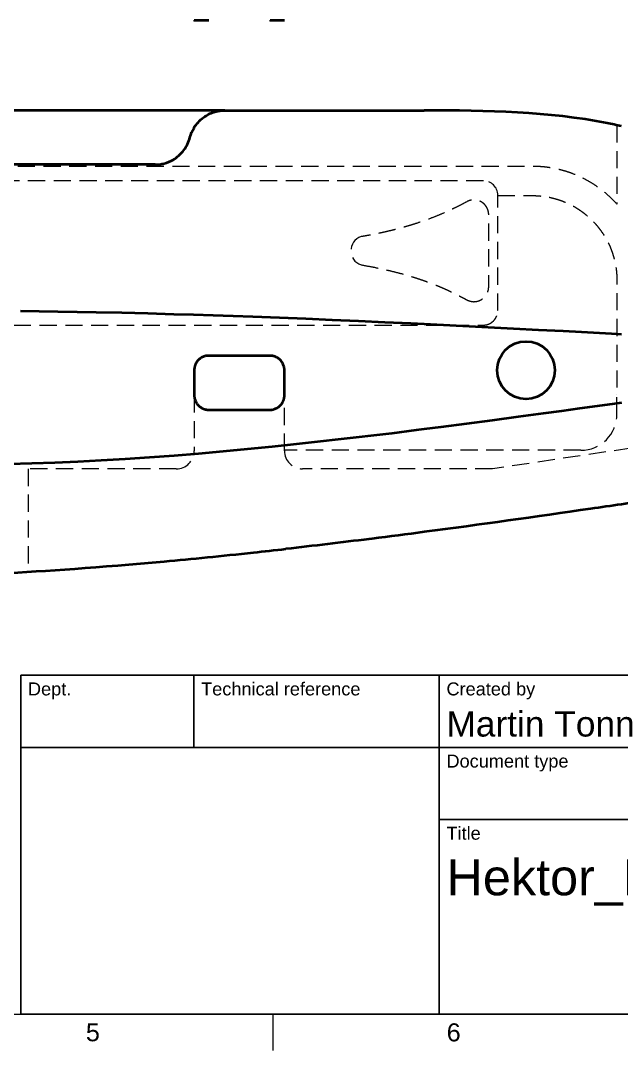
# Model space of a CAD drawing. Header units: millimetres. Extents: x 0 to 420, y 0 to 297.
# Drawn here: x 230 to 313.2, y 5 to 147.7 of the extents above; entities that cross this region are included whole.
import ezdxf
from ezdxf.enums import TextEntityAlignment as Align

# ---------------------------------------------------------------- set-up
doc = ezdxf.new("R2010")
doc.units = ezdxf.units.MM
doc.header["$LTSCALE"] = 0.75
doc.linetypes.add('HIDDEN2', pattern=[4.7625, 3.175, -1.5875])
for name, color, linetype, lineweight in [('Border', 7, 'Continuous', 25), ('Sichtbar', 7, 'Continuous', 50), ('TitleBlock', 7, 'Continuous', 35), ('Verdeckt', 7, 'HIDDEN2', 25)]:
    doc.layers.add(name, color=color, linetype=linetype, lineweight=lineweight)
doc.styles.add('FusionTitle', font='arial.ttf')

# ---------------------------------------------------------------- blocks, each defined once
blk = doc.blocks.new('ISO_A3_SHEET')
at = {"layer": 'Border'}
for p, q in [((20, 10), (410, 10)), ((265, 5), (265, 10))]:
    blk.add_line(p, q, dxfattribs=at)
at = {"layer": 'Border', "style": 'FusionTitle'}
for s, p in [('5', (240, 7.5)), ('6', (290, 7.5))]:
    blk.add_text(s, height=2.5, dxfattribs=at).set_placement(p, align=Align.MIDDLE)
blk = doc.blocks.new('ISO_TITLEBLOCK')
at = {"layer": 'TitleBlock'}
for p, q in [((0, 47), (-180, 47)), ((-180, 47), (-180, 0)), ((-156, 37), (-156, 47)), ((-122, 0), (-122, 47)), ((-180, 37), (0, 37)), ((-122, 27), (0, 27)), ((-180, 0), (0, 0))]:
    blk.add_line(p, q, dxfattribs=at)
at = {"layer": 'TitleBlock', "style": 'FusionTitle'}
for s, p in [('Dept.', (-179, 46)), ('Technical reference', (-155, 46)), ('Created by', (-121, 46)), ('Document type', (-121, 36)), ('Title', (-121, 26))]:
    blk.add_text(s, height=1.8, dxfattribs=at).set_placement(p, align=Align.TOP_LEFT)
for tag, height, p in [('DEPT', 3.5, (-179, 42)), ('TECHNICAL_REFERENCE', 3.5, (-155, 42)), ('CREATED_BY', 3.5, (-121, 42)), ('APPROVED_BY', 3.5, (-60, 42)), ('DOCUMENT_TYPE', 3.5, (-121, 32)), ('DOCUMENT_STATUS', 3.5, (-60, 32)), ('TITLE_1', 5, (-121, 21.5)), ('TITLE_2', 5, (-121, 14)), ('TITLE_3', 5, (-121, 6.5)), ('DATE_OF_ISSUE', 3.5, (-50, 5))]:
    blk.add_attdef(tag, text='', height=height, dxfattribs=at).set_placement(p, align=Align.TOP_LEFT)
for tag, p in [('CREATED_DATE', (-62, 42)), ('APPROVED_DATE', (-0.99, 42))]:
    blk.add_attdef(tag, text='', height=3.5, dxfattribs=at).set_placement(p, align=Align.TOP_RIGHT)
for tag, height, p in [('DRAWING_NUMBER', 5, (-30.5, 19.75)), ('REV', 3.5, (-56, 4.85)), ('SHEET', 3.5, (-7.5, 4.85))]:
    blk.add_attdef(tag, text='', height=height, dxfattribs=at).set_placement(p, align=Align.TOP_CENTER)

msp = doc.modelspace()

# ---------------------------------------------------------------- linework, layer by layer
at = {"layer": 'Sichtbar', "extrusion": (-1, -2e-16, 0)}
for p, q in [((258.29, 135.28, 10.25), (188.61, 135.29, 10.25)), ((258.29, 135.28, 17.75), (285.93, 135.28, 17.75)), ((229.96, 107.49, 17.75), (232.55, 107.46, 17.75)), ((232.55, 107.46, 17.75), (235.16, 107.42, 17.75)), ((235.16, 107.42, 17.75), (237.8, 107.38, 17.75)), ((237.8, 107.38, 17.75), (240.45, 107.33, 17.75)), ((240.45, 107.33, 17.75), (244.02, 107.25, 17.75)), ((244.02, 107.25, 17.75), (247.61, 107.16, 17.75)), ((247.61, 107.16, 17.75), (251.23, 107.06, 17.75)), ((251.23, 107.06, 17.75), (253.95, 106.98, 17.75)), ((253.95, 106.98, 17.75), (256.69, 106.89, 17.75)), ((256.69, 106.89, 17.75), (259.43, 106.8, 17.75)), ((259.43, 106.8, 17.75), (262.17, 106.7, 17.75)), ((262.17, 106.7, 17.75), (265.84, 106.56, 17.75)), ((265.84, 106.56, 17.75), (269.51, 106.42, 17.75)), ((269.51, 106.42, 17.75), (273.17, 106.27, 17.75)), ((273.17, 106.27, 17.75), (276.82, 106.11, 17.75)), ((276.82, 106.11, 17.75), (280.46, 105.94, 17.75)), ((280.46, 105.94, 17.75), (284.08, 105.77, 17.75)), ((284.08, 105.77, 17.75), (285.92, 105.69, 17.75)), ((285.92, 105.69, 17.75), (286.78, 105.65, 17.75)), ((286.78, 105.65, 17.75), (289.47, 105.51, 17.75)), ((289.47, 105.51, 17.75), (292.14, 105.38, 17.75)), ((292.14, 105.38, 17.75), (294.79, 105.25, 17.75)), ((294.79, 105.25, 17.75), (298.29, 105.07, 17.75)), ((298.29, 105.07, 17.75), (301.76, 104.89, 17.75)), ((301.76, 104.89, 17.75), (305.17, 104.72, 17.75)), ((305.17, 104.72, 17.75), (307.71, 104.58, 17.75)), ((307.71, 104.58, 17.75), (310.21, 104.45, 17.75)), ((310.21, 104.45, 17.75), (312.68, 104.31, 17.75)), ((312.68, 104.31, 17.75), (313.24, 104.28, 17.75)), ((264.55, 101.28, 12.75), (256.05, 101.28, 12.75)), ((254.05, 99.29, 12.75), (254.05, 95.79, 12.75)), ((266.55, 95.79, 12.75), (266.55, 99.29, 12.75)), ((309.87, 94.29, 17.75), (307.43, 93.95, 17.75)), ((312.29, 94.62, 17.75), (309.87, 94.29, 17.75)), ((313.24, 94.75, 17.75), (312.29, 94.62, 17.75)), ((256.05, 93.79, 12.75), (264.55, 93.79, 12.75)), ((298.92, 92.79, 17.75), (295.34, 92.31, 17.75)), ((302.42, 93.26, 17.75), (298.92, 92.79, 17.75)), ((304.96, 93.61, 17.75), (302.42, 93.26, 17.75)), ((307.43, 93.95, 17.75), (304.96, 93.61, 17.75)), ((288.23, 91.38, 17.75), (285.92, 91.08, 17.75)), ((291.76, 91.84, 17.75), (288.23, 91.38, 17.75)), ((295.34, 92.31, 17.75), (291.76, 91.84, 17.75)), ((276.47, 89.93, 17.75), (274.01, 89.65, 17.75)), ((278.93, 90.22, 17.75), (276.47, 89.93, 17.75)), ((281.41, 90.52, 17.75), (278.93, 90.22, 17.75)), ((284.78, 90.94, 17.75), (281.41, 90.52, 17.75)), ((285.92, 91.08, 17.75), (284.78, 90.94, 17.75)), ((264.83, 88.66, 17.75), (261.44, 88.33, 17.75)), ((268.21, 89.01, 17.75), (264.83, 88.66, 17.75)), ((271.54, 89.37, 17.75), (268.21, 89.01, 17.75)), ((274.01, 89.65, 17.75), (271.54, 89.37, 17.75)), ((247.85, 87.17, 17.75), (244.47, 86.94, 17.75)), ((251.25, 87.42, 17.75), (247.85, 87.17, 17.75)), ((254.65, 87.7, 17.75), (251.25, 87.42, 17.75)), ((258.05, 88, 17.75), (254.65, 87.7, 17.75)), ((261.44, 88.33, 17.75), (258.05, 88, 17.75)), ((231.52, 86.33, 17.75), (228.33, 86.26, 17.75)), ((234.71, 86.44, 17.75), (231.52, 86.33, 17.75)), ((237.9, 86.58, 17.75), (234.71, 86.44, 17.75)), ((241.15, 86.74, 17.75), (237.9, 86.58, 17.75)), ((244.47, 86.94, 17.75), (241.15, 86.74, 17.75)), ((278.67, 75.92, 17.75), (278.25, 75.86, 17.75))]:
    msp.add_line(p, q, dxfattribs=at)
at = {"layer": 'Sichtbar'}
msp.add_circle((300.03, 99.27, 12.75), 4, dxfattribs=at)
at = {"layer": 'Sichtbar', "extrusion": (6.784e-13, 1, 2.239e-13)}
msp.add_open_spline([(256.05, 147.73, 1.4), (255.78, 147.73, 1.4), (255.52, 147.73, 1.45), (255.04, 147.73, 1.65), (254.82, 147.73, 1.8), (254.45, 147.73, 2.16), (254.3, 147.73, 2.38), (254.15, 147.73, 2.75), (254.11, 147.73, 2.87), (254.07, 147.73, 3.07), (254.06, 147.73, 3.13), (254.05, 147.73, 3.23), (254.05, 147.73, 3.27), (254.05, 147.73, 3.32), (254.05, 147.73, 3.33), (254.05, 147.73, 3.36), (254.05, 147.73, 3.37), (254.05, 147.73, 3.38), (254.05, 147.73, 3.38), (254.05, 147.73, 3.39), (254.05, 147.73, 3.39), (254.05, 147.73, 3.39), (254.05, 147.73, 3.39), (254.05, 147.73, 3.4), (254.05, 147.73, 3.4), (254.05, 147.73, 3.4)], degree=3, knots=[0, 0, 0, 0, 0.1587202, 0.1587202, 0.3141039, 0.3141039, 0.4723176, 0.4723176, 0.5518746, 0.5518746, 0.5916143, 0.5916143, 0.6114769, 0.6114769, 0.6214074, 0.6214074, 0.6263726, 0.6263726, 0.6288551, 0.6288551, 0.6300965, 0.6300965, 0.6307136, 0.6307136, 0.6313114, 0.6313114, 0.6313114, 0.6313114], dxfattribs=at)
at = {"layer": 'Sichtbar', "extrusion": (2.234e-13, 1, -6.782e-13)}
msp.add_open_spline([(266.55, 147.73, 3.4), (266.55, 147.73, 3.13), (266.49, 147.73, 2.87), (266.29, 147.73, 2.39), (266.15, 147.73, 2.18), (265.78, 147.73, 1.81), (265.56, 147.73, 1.66), (265.2, 147.73, 1.5), (265.07, 147.73, 1.46), (264.87, 147.73, 1.42), (264.81, 147.73, 1.41), (264.71, 147.73, 1.4), (264.68, 147.73, 1.4), (264.63, 147.73, 1.4), (264.61, 147.73, 1.4), (264.59, 147.73, 1.4), (264.58, 147.73, 1.4), (264.57, 147.73, 1.4), (264.56, 147.73, 1.4), (264.56, 147.73, 1.4), (264.55, 147.73, 1.4), (264.55, 147.73, 1.4), (264.55, 147.73, 1.4), (264.55, 147.73, 1.4), (264.55, 147.73, 1.4), (264.55, 147.73, 1.4)], degree=3, knots=[0, 0, 0, 0, 0.1587202, 0.1587202, 0.3141039, 0.3141039, 0.4723176, 0.4723176, 0.5518746, 0.5518746, 0.5916143, 0.5916143, 0.611477, 0.611477, 0.6214074, 0.6214074, 0.6263726, 0.6263726, 0.6288551, 0.6288551, 0.6300965, 0.6300965, 0.6307136, 0.6307136, 0.6313295, 0.6313295, 0.6313295, 0.6313295], dxfattribs=at)
at = {"layer": 'Sichtbar'}
for points, knots in [([(253.45, 131.52, 17.75), (253.57, 132, 17.75), (253.76, 132.45, 17.75), (254.36, 133.44, 17.75), (254.82, 133.93, 17.75), (255.79, 134.64, 17.75), (256.27, 134.88, 17.75), (257.16, 135.17, 17.75), (257.55, 135.24, 17.75), (258.07, 135.28, 17.75), (258.18, 135.28, 17.75), (258.29, 135.28, 17.75)], [-4.033236, -4.033236, -4.033236, -4.033236, -3.738149, -3.738149, -3.339766, -3.339766, -3.017756, -3.017756, -2.778728, -2.778728, -2.710299, -2.710299, -2.710299, -2.710299]), ([(313.25, 133.08, 17.75), (312.58, 133.23, 17.75), (311.92, 133.38, 17.75), (303.27, 135.1, 17.75), (294.54, 135.27, 17.75), (285.99, 135.28, 17.75), (285.96, 135.28, 17.75), (285.93, 135.28, 17.75), (285.93, 135.28, 17.75), (285.93, 135.28, 17.75)], [-61.08763, -61.08763, -61.08763, -61.08763, -60.658971, -60.658971, -55.54512, -55.54512, -55.528372, -55.528372, -55.527971, -55.527971, -55.527971, -55.527971]), ([(256.05, 101.28, 12.75), (256, 101.28, 12.75), (255.91, 101.28, 12.75), (255.78, 101.27, 12.75), (255.64, 101.25, 12.75), (255.47, 101.2, 12.75), (255.27, 101.13, 12.75), (255.04, 101.02, 12.75), (254.82, 100.87, 12.75), (254.66, 100.73, 12.75), (254.54, 100.61, 12.75), (254.46, 100.51, 12.75), (254.39, 100.4, 12.75), (254.32, 100.29, 12.75), (254.26, 100.18, 12.75), (254.21, 100.08, 12.75), (254.18, 100, 12.75), (254.16, 99.94, 12.75), (254.14, 99.88, 12.75), (254.12, 99.82, 12.75), (254.1, 99.75, 12.75), (254.09, 99.69, 12.75), (254.08, 99.63, 12.75), (254.07, 99.59, 12.75), (254.06, 99.56, 12.75), (254.06, 99.52, 12.75), (254.06, 99.49, 12.75), (254.05, 99.46, 12.75), (254.05, 99.44, 12.75), (254.05, 99.42, 12.75), (254.05, 99.4, 12.75), (254.05, 99.39, 12.75), (254.05, 99.37, 12.75), (254.05, 99.36, 12.75), (254.05, 99.35, 12.75), (254.05, 99.34, 12.75), (254.05, 99.33, 12.75), (254.05, 99.32, 12.75), (254.05, 99.32, 12.75), (254.05, 99.31, 12.75), (254.05, 99.31, 12.75), (254.05, 99.3, 12.75), (254.05, 99.3, 12.75), (254.05, 99.3, 12.75), (254.05, 99.29, 12.75), (254.05, 99.29, 12.75), (254.05, 99.29, 12.75), (254.05, 99.29, 12.75), (254.05, 99.29, 12.75), (254.05, 99.29, 12.75), (254.05, 99.29, 12.75), (254.05, 99.29, 12.75), (254.05, 99.29, 12.75), (254.05, 99.29, 12.75), (254.05, 99.29, 12.75), (254.05, 99.29, 12.75), (254.05, 99.29, 12.75), (254.05, 99.29, 12.75), (254.05, 99.29, 12.75)], [-0.62795, -0.62795, -0.62795, -0.62795, -0.6006172, -0.5736443, -0.5469741, -0.5205557, -0.4683291, -0.4166404, -0.3652682, -0.3140413, -0.2884237, -0.2627886, -0.2371174, -0.2113901, -0.1855843, -0.1596743, -0.1466695, -0.1336272, -0.120543, -0.1074122, -0.0942298, -0.0809902, -0.0676877, -0.0610108, -0.0543158, -0.0476019, -0.0408682, -0.0341139, -0.0307287, -0.027338, -0.0239417, -0.0205396, -0.0171317, -0.0137178, -0.0120086, -0.0102978, -0.0085855, -0.0068716, -0.0060141, -0.0051561, -0.0042978, -0.003439, -0.0025799, -0.0021502, -0.0017203, -0.0012904, -0.0010754, -0.0008604, -0.0006453, -0.0004302, -0.0003227, -0.0002151, -0.0001613, -0.0001076, -0.0000538, -0.0000269, -0.0000134, 0, 0, 0, 0]), ([(266.55, 99.29, 12.75), (266.55, 99.33, 12.75), (266.54, 99.42, 12.75), (266.53, 99.56, 12.75), (266.51, 99.69, 12.75), (266.47, 99.86, 12.75), (266.39, 100.06, 12.75), (266.28, 100.3, 12.75), (266.13, 100.51, 12.75), (265.99, 100.67, 12.75), (265.87, 100.79, 12.75), (265.77, 100.87, 12.75), (265.66, 100.94, 12.75), (265.55, 101.01, 12.75), (265.44, 101.07, 12.75), (265.34, 101.12, 12.75), (265.26, 101.15, 12.75), (265.2, 101.17, 12.75), (265.14, 101.2, 12.75), (265.08, 101.21, 12.75), (265.01, 101.23, 12.75), (264.95, 101.24, 12.75), (264.89, 101.26, 12.75), (264.85, 101.26, 12.75), (264.82, 101.27, 12.75), (264.78, 101.27, 12.75), (264.75, 101.28, 12.75), (264.72, 101.28, 12.75), (264.7, 101.28, 12.75), (264.68, 101.28, 12.75), (264.67, 101.28, 12.75), (264.65, 101.28, 12.75), (264.63, 101.28, 12.75), (264.62, 101.28, 12.75), (264.61, 101.28, 12.75), (264.6, 101.28, 12.75), (264.59, 101.28, 12.75), (264.58, 101.28, 12.75), (264.58, 101.28, 12.75), (264.57, 101.28, 12.75), (264.57, 101.28, 12.75), (264.56, 101.28, 12.75), (264.56, 101.28, 12.75), (264.56, 101.28, 12.75), (264.55, 101.28, 12.75), (264.55, 101.28, 12.75), (264.55, 101.28, 12.75), (264.55, 101.28, 12.75), (264.55, 101.28, 12.75), (264.55, 101.28, 12.75), (264.55, 101.28, 12.75), (264.55, 101.28, 12.75), (264.55, 101.28, 12.75), (264.55, 101.28, 12.75), (264.55, 101.28, 12.75), (264.55, 101.28, 12.75), (264.55, 101.28, 12.75), (264.55, 101.28, 12.75), (264.55, 101.28, 12.75)], [-0.62795, -0.62795, -0.62795, -0.62795, -0.6006172, -0.5736443, -0.5469741, -0.5205557, -0.468329, -0.4166404, -0.3652682, -0.3140412, -0.2884237, -0.2627885, -0.2371174, -0.2113901, -0.1855843, -0.1596743, -0.1466695, -0.1336272, -0.120543, -0.1074122, -0.0942297, -0.0809902, -0.0676877, -0.0610108, -0.0543158, -0.0476019, -0.0408682, -0.0341139, -0.0307287, -0.027338, -0.0239417, -0.0205396, -0.0171317, -0.0137178, -0.0120086, -0.0102978, -0.0085855, -0.0068716, -0.0060141, -0.0051561, -0.0042978, -0.003439, -0.0025799, -0.0021502, -0.0017203, -0.0012904, -0.0010754, -0.0008604, -0.0006453, -0.0004302, -0.0003227, -0.0002151, -0.0001613, -0.0001076, -0.0000538, -0.0000269, -0.0000134, 0, 0, 0, 0]), ([(254.05, 95.79, 12.75), (254.05, 95.74, 12.75), (254.05, 95.65, 12.75), (254.06, 95.51, 12.75), (254.08, 95.38, 12.75), (254.13, 95.21, 12.75), (254.2, 95.01, 12.75), (254.31, 94.77, 12.75), (254.46, 94.56, 12.75), (254.6, 94.4, 12.75), (254.73, 94.28, 12.75), (254.82, 94.2, 12.75), (254.93, 94.13, 12.75), (255.04, 94.06, 12.75), (255.15, 94, 12.75), (255.25, 93.95, 12.75), (255.33, 93.92, 12.75), (255.39, 93.9, 12.75), (255.45, 93.88, 12.75), (255.51, 93.86, 12.75), (255.58, 93.84, 12.75), (255.64, 93.83, 12.75), (255.7, 93.82, 12.75), (255.74, 93.81, 12.75), (255.77, 93.8, 12.75), (255.81, 93.8, 12.75), (255.84, 93.8, 12.75), (255.87, 93.79, 12.75), (255.89, 93.79, 12.75), (255.91, 93.79, 12.75), (255.93, 93.79, 12.75), (255.94, 93.79, 12.75), (255.96, 93.79, 12.75), (255.97, 93.79, 12.75), (255.99, 93.79, 12.75), (255.99, 93.79, 12.75), (256, 93.79, 12.75), (256.01, 93.79, 12.75), (256.02, 93.79, 12.75), (256.02, 93.79, 12.75), (256.02, 93.79, 12.75), (256.03, 93.79, 12.75), (256.03, 93.79, 12.75), (256.03, 93.79, 12.75), (256.04, 93.79, 12.75), (256.04, 93.79, 12.75), (256.04, 93.79, 12.75), (256.04, 93.79, 12.75), (256.04, 93.79, 12.75), (256.04, 93.79, 12.75), (256.04, 93.79, 12.75), (256.04, 93.79, 12.75), (256.04, 93.79, 12.75), (256.05, 93.79, 12.75), (256.05, 93.79, 12.75), (256.05, 93.79, 12.75), (256.05, 93.79, 12.75), (256.05, 93.79, 12.75), (256.05, 93.79, 12.75)], [-0.62795, -0.62795, -0.62795, -0.62795, -0.6006172, -0.5736443, -0.5469741, -0.5205557, -0.468329, -0.4166404, -0.3652682, -0.3140412, -0.2884237, -0.2627885, -0.2371174, -0.2113901, -0.1855843, -0.1596743, -0.1466695, -0.1336272, -0.120543, -0.1074122, -0.0942297, -0.0809902, -0.0676877, -0.0610108, -0.0543158, -0.0476019, -0.0408682, -0.0341139, -0.0307287, -0.027338, -0.0239417, -0.0205396, -0.0171317, -0.0137178, -0.0120086, -0.0102978, -0.0085855, -0.0068716, -0.0060141, -0.0051561, -0.0042978, -0.003439, -0.0025799, -0.0021502, -0.0017203, -0.0012904, -0.0010754, -0.0008604, -0.0006453, -0.0004302, -0.0003227, -0.0002151, -0.0001613, -0.0001076, -0.0000538, -0.0000269, -0.0000134, 0, 0, 0, 0]), ([(264.55, 93.79, 12.75), (264.59, 93.79, 12.75), (264.68, 93.79, 12.75), (264.82, 93.8, 12.75), (264.95, 93.82, 12.75), (265.12, 93.87, 12.75), (265.32, 93.94, 12.75), (265.56, 94.05, 12.75), (265.77, 94.2, 12.75), (265.93, 94.34, 12.75), (266.05, 94.46, 12.75), (266.13, 94.56, 12.75), (266.2, 94.67, 12.75), (266.27, 94.78, 12.75), (266.33, 94.89, 12.75), (266.38, 94.99, 12.75), (266.41, 95.07, 12.75), (266.44, 95.13, 12.75), (266.46, 95.19, 12.75), (266.47, 95.25, 12.75), (266.49, 95.32, 12.75), (266.51, 95.38, 12.75), (266.52, 95.44, 12.75), (266.52, 95.48, 12.75), (266.53, 95.51, 12.75), (266.53, 95.55, 12.75), (266.54, 95.58, 12.75), (266.54, 95.61, 12.75), (266.54, 95.63, 12.75), (266.54, 95.65, 12.75), (266.54, 95.67, 12.75), (266.54, 95.68, 12.75), (266.54, 95.7, 12.75), (266.54, 95.71, 12.75), (266.54, 95.73, 12.75), (266.54, 95.73, 12.75), (266.55, 95.74, 12.75), (266.55, 95.75, 12.75), (266.55, 95.76, 12.75), (266.55, 95.76, 12.75), (266.55, 95.76, 12.75), (266.55, 95.77, 12.75), (266.55, 95.77, 12.75), (266.55, 95.77, 12.75), (266.55, 95.78, 12.75), (266.55, 95.78, 12.75), (266.55, 95.78, 12.75), (266.55, 95.78, 12.75), (266.55, 95.78, 12.75), (266.55, 95.78, 12.75), (266.55, 95.78, 12.75), (266.55, 95.78, 12.75), (266.55, 95.78, 12.75), (266.55, 95.78, 12.75), (266.55, 95.78, 12.75), (266.55, 95.79, 12.75), (266.55, 95.79, 12.75), (266.55, 95.79, 12.75), (266.55, 95.79, 12.75)], [-0.62795, -0.62795, -0.62795, -0.62795, -0.6006172, -0.5736443, -0.5469741, -0.5205557, -0.468329, -0.4166404, -0.3652682, -0.3140412, -0.2884237, -0.2627885, -0.2371174, -0.2113901, -0.1855843, -0.1596743, -0.1466695, -0.1336272, -0.120543, -0.1074122, -0.0942297, -0.0809902, -0.0676877, -0.0610108, -0.0543158, -0.0476019, -0.0408682, -0.0341139, -0.0307287, -0.027338, -0.0239417, -0.0205396, -0.0171317, -0.0137178, -0.0120086, -0.0102978, -0.0085855, -0.0068716, -0.0060141, -0.0051561, -0.0042978, -0.003439, -0.0025799, -0.0021502, -0.0017203, -0.0012904, -0.0010754, -0.0008604, -0.0006453, -0.0004302, -0.0003227, -0.0002151, -0.0001613, -0.0001076, -0.0000538, -0.0000269, -0.0000134, 0, 0, 0, 0])]:
    msp.add_open_spline(points, degree=3, knots=knots, dxfattribs=at)
at = {"layer": 'Sichtbar', "extrusion": (4.149e-13, -1.2611e-12, -1)}
msp.add_open_spline([(248.61, 127.77, 17.75), (248.81, 127.77, 17.75), (249.02, 127.78, 17.75), (249.45, 127.83, 17.75), (249.67, 127.88, 17.75), (250.33, 128.05, 17.75), (250.74, 128.22, 17.75), (251.7, 128.78, 17.75), (252.2, 129.23, 17.75), (253, 130.28, 17.75), (253.29, 130.88, 17.75), (253.45, 131.52, 17.75)], degree=3, knots=[-1.322622, -1.322622, -1.322622, -1.322622, -1.198017, -1.198017, -1.062532, -1.062532, -0.792599, -0.792599, -0.396083, -0.396083, 0, 0, 0, 0], dxfattribs=at)
at = {"layer": 'Sichtbar'}
for points in [[(248.61, 127.77, 17.75), (231.84, 127.77, 17.75), (215.06, 127.77, 17.75), (198.29, 127.77, 17.75)], [(321.37, 81.89, 17.58), (318.68, 81.49, 17.69), (315.93, 81.08, 17.75), (313.24, 80.68, 17.75)], [(313.24, 80.68, 17.75), (311.82, 80.47, 17.75), (310.4, 80.26, 17.75), (308.97, 80.06, 17.75)], [(285.92, 76.85, 17.75), (283.51, 76.53, 17.75), (281.09, 76.22, 17.75), (278.67, 75.92, 17.75)], [(212.47, 70.54, 17.75), (219.9, 70.72, 17.75), (231.93, 71.14, 17.75), (249.9, 72.78, 17.75)]]:
    msp.add_open_spline(points, degree=3, dxfattribs=at)
at = {"layer": 'Sichtbar', "extrusion": (5.556e-13, -5.1224e-12, -1)}
msp.add_open_spline([(308.97, 80.06, 17.75), (301.38, 78.95, 17.75), (293.69, 77.87, 17.75), (285.92, 76.85, 17.75)], degree=3, dxfattribs=at)
at = {"layer": 'Sichtbar', "extrusion": (1.4304e-12, -1.27173e-11, -1)}
msp.add_open_spline([(278.25, 75.87, 17.75), (274.43, 75.39, 17.75), (270.59, 74.93, 17.75), (266.74, 74.5, 17.75)], degree=3, dxfattribs=at)
at = {"layer": 'Sichtbar', "extrusion": (8.0773e-12, -7.53722e-11, -1)}
msp.add_open_spline([(262.24, 74, 17.75), (263.74, 74.17, 17.75), (265.24, 74.33, 17.75), (266.74, 74.5, 17.75)], degree=3, dxfattribs=at)
at = {"layer": 'Sichtbar', "extrusion": (1.5897e-12, -1.6766e-11, -1)}
msp.add_open_spline([(249.9, 72.78, 17.75), (253.74, 73.13, 17.75), (257.85, 73.53, 17.75), (262.24, 74, 17.75)], degree=3, dxfattribs=at)
at = {"layer": 'Verdeckt', "extrusion": (-1, -2e-16, 0)}
for p, q in [((312.62, 133.22, -15.25), (312.62, 122.3, -15.25)), ((296.11, 107.53, 4.25), (296.11, 123.53, 4.25)), ((254.05, 95.79, -5.25), (254.05, 88.1, -5.25)), ((266.55, 88.1, -5.25), (266.55, 95.78, -5.25)), ((312.62, 93.17, -15.25), (312.62, 95.96, -15.25)), ((328.73, 90.57, -5.25), (295.38, 85.6, -5.25)), ((307.62, 88.17, -15.25), (266.55, 88.17, -15.25)), ((231.01, 85.6, -5.25), (231.01, 71.34, -5.25)), ((251.55, 85.6, -5.25), (231.01, 85.6, -5.25)), ((295.38, 85.6, -5.25), (269.05, 85.6, -5.25))]:
    msp.add_line(p, q, dxfattribs=at)
at = {"layer": 'Verdeckt'}
for centre, radius, start, end in [((307.62, 93.17, -15.25), 5, 270, 0), ((251.55, 88.1, -5.25), 2.5, 270, 0), ((269.05, 88.1, -5.25), 2.5, 180, 270)]:
    msp.add_arc(centre, radius, start, end, dxfattribs=at)
for points, knots in [([(312.62, 122.3, -15.25), (312.38, 122.57, -15.25), (311.88, 123.09, -15.25), (311.08, 123.81, -15.25), (310.23, 124.48, -15.25), (309.34, 125.09, -15.25), (308.4, 125.64, -15.25), (307.42, 126.13, -15.25), (306.58, 126.48, -15.25), (305.89, 126.72, -15.25), (305.36, 126.89, -15.25), (304.83, 127.03, -15.25), (304.28, 127.16, -15.25), (303.73, 127.27, -15.25), (303.27, 127.35, -15.25), (302.9, 127.4, -15.25), (302.62, 127.43, -15.25), (302.33, 127.46, -15.25), (302.05, 127.48, -15.25), (301.81, 127.5, -15.25), (301.62, 127.51, -15.25), (301.47, 127.51, -15.25), (301.33, 127.52, -15.25), (301.18, 127.52, -15.25), (301.06, 127.52, -15.25), (300.97, 127.52, -15.25), (300.91, 127.52, -15.25), (300.87, 127.52, -15.25), (300.83, 127.52, -15.25), (300.76, 127.52, -15.25), (300.62, 127.52, -15.25), (300.37, 127.52, -15.25), (300, 127.52, -15.25), (299.52, 127.52, -15.25), (298.94, 127.52, -15.25), (298.27, 127.52, -15.25), (297.5, 127.52, -15.25), (296.64, 127.52, -15.25), (295.32, 127.52, -15.25), (293.45, 127.52, -15.25), (290.96, 127.52, -15.25), (288.15, 127.52, -15.25), (285.05, 127.52, -15.25), (281.67, 127.52, -15.25), (278.03, 127.52, -15.25), (274.15, 127.52, -15.25), (270.05, 127.52, -15.25), (264.19, 127.52, -15.25), (256.44, 127.52, -15.25), (246.74, 127.52, -15.25), (236.59, 127.52, -15.25), (226.14, 127.52, -15.25), (215.55, 127.52, -15.25), (204.95, 127.52, -15.25), (194.51, 127.52, -15.25), (184.36, 127.52, -15.25), (171.85, 127.52, -15.25), (158.06, 127.52, -15.25), (144.43, 127.52, -15.25), (135.54, 127.52, -15.25), (131.32, 127.52, -15.25), (130.2, 127.52, -15.25)], [-36.782343, -36.782343, -36.782343, -36.782343, -36.566651, -36.350919, -36.134959, -35.918575, -35.70155, -35.48364, -35.264565, -35.154476, -35.04397, -34.933001, -34.821517, -34.709462, -34.596779, -34.54018, -34.4834, -34.42643, -34.369263, -34.311889, -34.283121, -34.254298, -34.225418, -34.196481, -34.167486, -34.152965, -34.13843, -34.135661, -34.127394, -34.113687, -34.094596, -34.040499, -33.965565, -33.870257, -33.755039, -33.620374, -33.466725, -33.294554, -33.104325, -32.671544, -32.172086, -31.609657, -30.987959, -30.310697, -29.581576, -28.804299, -27.982571, -27.120096, -25.287724, -23.336815, -21.297003, -19.197924, -17.069211, -14.940498, -12.841419, -10.801608, -8.850699, -5.334125, -2.528769, -0.671703, 0, 0, 0, 0]), ([(294.11, 125.53, 4.25), (242.83, 125.53, 4.25), (180.8, 125.53, 4.25), (129.53, 125.53, 4.25), (128.43, 125.53, 4.25), (127.53, 124.63, 4.25), (127.53, 123.53, 4.25), (127.53, 117.62, 4.25), (127.53, 116.1, 4.25), (127.53, 110.2, 4.25)], [-0.1578947, -0.1578947, -0.1578947, -0.1578947, -0.1052632, -0.1052632, -0.1052632, -0.0526316, -0.0526316, -0.0526316, 0, 0, 0, 0]), ([(291.76, 109.06, 15.25), (291.83, 109.02, 15.25), (291.93, 108.97, 15.25), (292.07, 108.91, 15.25), (292.17, 108.88, 15.25), (292.28, 108.84, 15.25), (292.39, 108.82, 15.25), (292.5, 108.8, 15.25), (292.62, 108.78, 15.25), (292.71, 108.77, 15.25), (292.79, 108.77, 15.25), (292.86, 108.77, 15.25), (292.97, 108.78, 15.25), (293.11, 108.79, 15.25), (293.28, 108.83, 15.25), (293.44, 108.87, 15.25), (293.6, 108.93, 15.25), (293.75, 109, 15.25), (293.89, 109.09, 15.25), (294.03, 109.18, 15.25), (294.16, 109.28, 15.25), (294.28, 109.4, 15.25), (294.39, 109.52, 15.25), (294.48, 109.65, 15.25), (294.57, 109.79, 15.25), (294.65, 109.93, 15.25), (294.72, 110.09, 15.25), (294.76, 110.22, 15.25), (294.79, 110.33, 15.25), (294.81, 110.41, 15.25), (294.83, 110.49, 15.25), (294.84, 110.57, 15.25), (294.84, 110.62, 15.25), (294.85, 110.67, 15.25), (294.85, 110.71, 15.25), (294.85, 110.75, 15.25), (294.85, 110.79, 15.25), (294.85, 110.81, 15.25), (294.85, 110.82, 15.25), (294.85, 110.83, 15.25), (294.85, 110.85, 15.25), (294.85, 110.88, 15.25), (294.85, 110.91, 15.25), (294.85, 110.95, 15.25), (294.85, 111.01, 15.25), (294.85, 111.07, 15.25), (294.85, 111.16, 15.25), (294.85, 111.27, 15.25), (294.85, 111.44, 15.25), (294.85, 111.66, 15.25), (294.85, 111.92, 15.25), (294.85, 112.18, 15.25), (294.85, 112.44, 15.25), (294.85, 112.7, 15.25), (294.85, 112.96, 15.25), (294.85, 113.31, 15.25), (294.85, 113.74, 15.25), (294.85, 114.26, 15.25), (294.85, 114.78, 15.25), (294.85, 115.3, 15.25), (294.85, 115.82, 15.25), (294.85, 116.34, 15.25), (294.85, 116.87, 15.25), (294.85, 117.39, 15.25), (294.85, 117.91, 15.25), (294.85, 118.34, 15.25), (294.85, 118.69, 15.25), (294.85, 118.95, 15.25), (294.85, 119.21, 15.25), (294.85, 119.47, 15.25), (294.85, 119.73, 15.25), (294.85, 119.99, 15.25), (294.85, 120.21, 15.25), (294.85, 120.38, 15.25), (294.85, 120.49, 15.25), (294.85, 120.58, 15.25), (294.85, 120.64, 15.25), (294.85, 120.7, 15.25), (294.85, 120.74, 15.25), (294.85, 120.77, 15.25), (294.85, 120.8, 15.25), (294.85, 120.82, 15.25), (294.85, 120.83, 15.25), (294.85, 120.84, 15.25), (294.85, 120.86, 15.25), (294.85, 120.89, 15.25), (294.85, 120.94, 15.25), (294.85, 120.98, 15.25), (294.84, 121.02, 15.25), (294.84, 121.08, 15.25), (294.83, 121.15, 15.25), (294.81, 121.24, 15.25), (294.79, 121.32, 15.25), (294.76, 121.43, 15.25), (294.72, 121.56, 15.25), (294.65, 121.71, 15.25), (294.57, 121.86, 15.25), (294.48, 122, 15.25), (294.39, 122.13, 15.25), (294.28, 122.25, 15.25), (294.16, 122.36, 15.25), (294.03, 122.47, 15.25), (293.89, 122.56, 15.25), (293.75, 122.64, 15.25), (293.6, 122.71, 15.25), (293.44, 122.77, 15.25), (293.28, 122.82, 15.25), (293.11, 122.85, 15.25), (292.95, 122.87, 15.25), (292.83, 122.87, 15.25), (292.73, 122.87, 15.25), (292.64, 122.87, 15.25), (292.56, 122.86, 15.25), (292.5, 122.85, 15.25), (292.45, 122.84, 15.25), (292.4, 122.83, 15.25), (292.36, 122.83, 15.25), (292.31, 122.81, 15.25), (292.26, 122.8, 15.25), (292.22, 122.79, 15.25), (292.18, 122.78, 15.25), (292.15, 122.77, 15.25), (292.13, 122.76, 15.25), (292.11, 122.75, 15.25), (292.08, 122.74, 15.25), (292.06, 122.74, 15.25), (292.04, 122.73, 15.25), (292.03, 122.72, 15.25), (292.02, 122.72, 15.25), (292.01, 122.71, 15.25), (292, 122.71, 15.25), (291.99, 122.7, 15.25), (291.98, 122.7, 15.25), (291.97, 122.7, 15.25), (291.96, 122.69, 15.25), (291.95, 122.69, 15.25), (291.95, 122.69, 15.25), (291.94, 122.69, 15.25), (291.94, 122.68, 15.25), (291.93, 122.68, 15.25), (291.93, 122.68, 15.25), (291.93, 122.68, 15.25), (291.93, 122.68, 15.25), (291.92, 122.68, 15.25), (291.92, 122.68, 15.25), (291.92, 122.67, 15.25), (291.92, 122.67, 15.25), (291.92, 122.67, 15.25), (291.92, 122.67, 15.25), (291.92, 122.67, 15.25), (291.92, 122.67, 15.25), (291.91, 122.67, 15.25), (291.91, 122.67, 15.25), (291.91, 122.67, 15.25), (291.91, 122.67, 15.25), (291.91, 122.67, 15.25), (291.91, 122.67, 15.25), (291.91, 122.67, 15.25), (291.91, 122.67, 15.25), (291.91, 122.67, 15.25), (291.91, 122.67, 15.25), (291.91, 122.67, 15.25), (291.91, 122.67, 15.25), (291.91, 122.67, 15.25), (291.91, 122.67, 15.25)], [-3.690569, -3.690569, -3.690569, -3.690569, -3.644508, -3.62186, -3.59937, -3.576952, -3.554509, -3.531937, -3.509123, -3.485945, -3.47418, -3.46123, -3.443725, -3.409154, -3.375066, -3.341363, -3.30796, -3.274787, -3.241781, -3.208892, -3.176074, -3.143287, -3.110493, -3.077652, -3.044722, -3.011655, -2.978398, -2.944884, -2.928004, -2.911031, -2.893952, -2.876755, -2.868108, -2.859426, -2.850707, -2.841951, -2.833153, -2.830948, -2.828739, -2.827204, -2.823949, -2.817439, -2.810928, -2.804418, -2.791398, -2.778377, -2.765356, -2.739315, -2.713274, -2.661192, -2.609109, -2.557027, -2.504944, -2.452862, -2.400779, -2.348696, -2.24453, -2.140364, -2.036198, -1.932031, -1.827865, -1.723699, -1.619532, -1.515366, -1.4112, -1.307034, -1.254951, -1.202868, -1.150786, -1.098703, -1.04662, -0.994538, -0.942456, -0.916415, -0.890373, -0.877353, -0.864332, -0.851312, -0.844802, -0.838291, -0.831781, -0.828526, -0.826991, -0.824782, -0.822577, -0.81378, -0.805023, -0.796304, -0.787622, -0.778975, -0.761778, -0.744699, -0.727726, -0.710846, -0.677332, -0.644075, -0.611008, -0.578078, -0.545237, -0.512443, -0.479656, -0.446838, -0.413949, -0.380943, -0.34777, -0.314367, -0.280664, -0.246576, -0.212005, -0.181934, -0.172019, -0.15234, -0.132845, -0.123159, -0.113512, -0.1039, -0.094323, -0.084777, -0.075261, -0.065774, -0.056312, -0.051591, -0.046875, -0.042165, -0.03746, -0.032761, -0.028067, -0.025722, -0.023378, -0.021035, -0.018694, -0.016353, -0.014014, -0.011675, -0.010507, -0.009338, -0.00817, -0.007002, -0.005835, -0.004667, -0.004084, -0.0035, -0.002916, -0.002333, -0.002041, -0.00175, -0.001458, -0.001166, -0.000875, -0.000729, -0.000583, -0.000437, -0.000364, -0.000292, -0.000219, -0.000146, -0.000109, -0.000073, -0.000055, -0.000036, -0.000018, -0.000009, -0.000002, 0, 0, 0, 0]), ([(296.11, 123.47, -15.25), (296.22, 123.47, -15.25), (296.63, 123.47, -15.25), (297.19, 123.47, -15.25), (297.78, 123.47, -15.25), (298.23, 123.47, -15.25), (298.67, 123.47, -15.25), (299.12, 123.47, -15.25), (299.49, 123.47, -15.25), (299.78, 123.47, -15.25), (300.01, 123.47, -15.25), (300.23, 123.47, -15.25), (300.41, 123.47, -15.25), (300.56, 123.47, -15.25), (300.67, 123.47, -15.25), (300.76, 123.47, -15.25), (300.84, 123.47, -15.25), (300.88, 123.47, -15.25), (300.92, 123.47, -15.25), (300.95, 123.47, -15.25), (301, 123.47, -15.25), (301.05, 123.47, -15.25), (301.11, 123.47, -15.25), (301.2, 123.47, -15.25), (301.3, 123.47, -15.25), (301.4, 123.46, -15.25), (301.53, 123.46, -15.25), (301.7, 123.45, -15.25), (301.9, 123.43, -15.25), (302.09, 123.41, -15.25), (302.29, 123.39, -15.25), (302.55, 123.36, -15.25), (302.87, 123.31, -15.25), (303.26, 123.24, -15.25), (303.64, 123.15, -15.25), (304.01, 123.06, -15.25), (304.38, 122.95, -15.25), (304.87, 122.79, -15.25), (305.46, 122.56, -15.25), (306.15, 122.24, -15.25), (306.82, 121.88, -15.25), (307.45, 121.48, -15.25), (308.06, 121.04, -15.25), (308.64, 120.56, -15.25), (309.19, 120.05, -15.25), (309.7, 119.5, -15.25), (310.18, 118.92, -15.25), (310.62, 118.31, -15.25), (311.03, 117.67, -15.25), (311.39, 117.01, -15.25), (311.71, 116.32, -15.25), (311.98, 115.6, -15.25), (312.21, 114.87, -15.25), (312.36, 114.24, -15.25), (312.46, 113.73, -15.25), (312.51, 113.34, -15.25), (312.56, 112.95, -15.25), (312.59, 112.62, -15.25), (312.6, 112.35, -15.25), (312.61, 112.15, -15.25), (312.62, 111.99, -15.25), (312.62, 111.87, -15.25), (312.62, 111.8, -15.25), (312.62, 111.76, -15.25), (312.62, 111.72, -15.25), (312.62, 111.66, -15.25), (312.62, 111.56, -15.25), (312.62, 111.43, -15.25), (312.62, 111.26, -15.25), (312.62, 111.06, -15.25), (312.62, 110.83, -15.25), (312.62, 110.47, -15.25), (312.62, 109.95, -15.25), (312.62, 109.26, -15.25), (312.62, 108.48, -15.25), (312.62, 107.64, -15.25), (312.62, 106.74, -15.25), (312.62, 105.8, -15.25), (312.62, 104.84, -15.25), (312.62, 103.86, -15.25), (312.62, 102.88, -15.25), (312.62, 101.91, -15.25), (312.62, 100.97, -15.25), (312.62, 100.07, -15.25), (312.62, 99.36, -15.25), (312.62, 98.81, -15.25), (312.62, 98.44, -15.25), (312.62, 98.08, -15.25), (312.62, 97.74, -15.25), (312.62, 97.43, -15.25), (312.62, 97.14, -15.25), (312.62, 96.88, -15.25), (312.62, 96.68, -15.25), (312.62, 96.54, -15.25), (312.62, 96.44, -15.25), (312.62, 96.35, -15.25), (312.62, 96.27, -15.25), (312.62, 96.2, -15.25), (312.62, 96.14, -15.25), (312.62, 96.1, -15.25), (312.62, 96.06, -15.25), (312.62, 96.04, -15.25), (312.62, 96.02, -15.25), (312.62, 96.01, -15.25), (312.62, 95.99, -15.25), (312.62, 95.98, -15.25), (312.62, 95.97, -15.25), (312.62, 95.97, -15.25), (312.62, 95.97, -15.25), (312.62, 95.96, -15.25), (312.62, 95.96, -15.25), (312.62, 95.96, -15.25), (312.62, 95.96, -15.25), (312.62, 95.96, -15.25)], [-7.799062, -7.799062, -7.799062, -7.799062, -7.73029, -7.552486, -7.463584, -7.374682, -7.28578, -7.196878, -7.107976, -7.063525, -7.019074, -6.974623, -6.930172, -6.907947, -6.885721, -6.863496, -6.852383, -6.841271, -6.836214, -6.831159, -6.821057, -6.810965, -6.800882, -6.780746, -6.760647, -6.740585, -6.720559, -6.680613, -6.640804, -6.601125, -6.561572, -6.522139, -6.443617, -6.365517, -6.287804, -6.210442, -6.133399, -6.056646, -5.903915, -5.752023, -5.600787, -5.450051, -5.299672, -5.149525, -4.999491, -4.849457, -4.69931, -4.548931, -4.398195, -4.24696, -4.095067, -3.942336, -3.788561, -3.633508, -3.555408, -3.476886, -3.397902, -3.318417, -3.278471, -3.238384, -3.198149, -3.177974, -3.167872, -3.15776, -3.153705, -3.14177, -3.122297, -3.095628, -3.062107, -3.022075, -2.975876, -2.923852, -2.8037, -2.66436, -2.508573, -2.339081, -2.158625, -1.969945, -1.775783, -1.57888, -1.381976, -1.187814, -0.999135, -0.818678, -0.649186, -0.569408, -0.4934, -0.421503, -0.35406, -0.291414, -0.233908, -0.181884, -0.135685, -0.114877, -0.095653, -0.078057, -0.062132, -0.047919, -0.035463, -0.024805, -0.020165, -0.01599, -0.012286, -0.009058, -0.006313, -0.004055, -0.002289, -0.001592, -0.001021, -0.000575, -0.000256, -0.000064, 0, 0, 0, 0]), ([(277.18, 113.87, 15.25), (277.61, 113.8, 15.25), (278.46, 113.64, 15.25), (279.73, 113.39, 15.25), (280.98, 113.11, 15.25), (282.23, 112.8, 15.25), (283.26, 112.52, 15.25), (284.07, 112.28, 15.25), (284.68, 112.09, 15.25), (285.28, 111.89, 15.25), (285.89, 111.69, 15.25), (286.49, 111.47, 15.25), (287.08, 111.25, 15.25), (287.68, 111.01, 15.25), (288.17, 110.81, 15.25), (288.56, 110.64, 15.25), (288.86, 110.51, 15.25), (289.15, 110.38, 15.25), (289.44, 110.24, 15.25), (289.73, 110.1, 15.25), (290.03, 109.96, 15.25), (290.27, 109.84, 15.25), (290.46, 109.75, 15.25), (290.61, 109.67, 15.25), (290.75, 109.6, 15.25), (290.89, 109.52, 15.25), (291.02, 109.46, 15.25), (291.11, 109.41, 15.25), (291.18, 109.37, 15.25), (291.26, 109.33, 15.25), (291.33, 109.3, 15.25), (291.4, 109.26, 15.25), (291.46, 109.22, 15.25), (291.51, 109.2, 15.25), (291.54, 109.18, 15.25), (291.58, 109.16, 15.25), (291.61, 109.14, 15.25), (291.63, 109.13, 15.25), (291.65, 109.12, 15.25), (291.67, 109.11, 15.25), (291.69, 109.1, 15.25), (291.7, 109.09, 15.25), (291.71, 109.09, 15.25), (291.72, 109.08, 15.25), (291.73, 109.08, 15.25), (291.74, 109.07, 15.25), (291.74, 109.07, 15.25), (291.75, 109.07, 15.25), (291.75, 109.07, 15.25), (291.75, 109.06, 15.25), (291.75, 109.06, 15.25), (291.76, 109.06, 15.25), (291.76, 109.06, 15.25), (291.76, 109.06, 15.25), (291.76, 109.06, 15.25), (291.76, 109.06, 15.25), (291.76, 109.06, 15.25), (291.76, 109.06, 15.25)], [-3.085503, -3.085503, -3.085503, -3.085503, -2.82511, -2.566383, -2.309075, -2.052908, -1.797571, -1.670106, -1.542716, -1.415353, -1.287967, -1.160505, -1.03291, -0.905126, -0.777092, -0.712962, -0.648746, -0.584435, -0.520022, -0.455499, -0.390856, -0.326085, -0.293649, -0.261178, -0.22867, -0.196125, -0.163541, -0.147234, -0.130917, -0.114589, -0.098252, -0.081904, -0.065545, -0.057361, -0.049175, -0.040986, -0.032795, -0.028698, -0.0246, -0.020502, -0.016403, -0.012303, -0.010253, -0.008203, -0.006152, -0.005127, -0.004102, -0.003076, -0.002051, -0.001538, -0.001025, -0.000769, -0.000513, -0.000256, -0.000128, -0.000064, 0, 0, 0, 0]), ([(294.11, 105.53, 4.25), (294.15, 105.53, 4.25), (294.24, 105.53, 4.25), (294.38, 105.54, 4.25), (294.51, 105.56, 4.25), (294.68, 105.61, 4.25), (294.88, 105.68, 4.25), (295.12, 105.79, 4.25), (295.33, 105.94, 4.25), (295.49, 106.08, 4.25), (295.61, 106.2, 4.25), (295.69, 106.3, 4.25), (295.76, 106.41, 4.25), (295.83, 106.52, 4.25), (295.89, 106.63, 4.25), (295.94, 106.73, 4.25), (295.97, 106.81, 4.25), (295.99, 106.87, 4.25), (296.02, 106.93, 4.25), (296.03, 106.99, 4.25), (296.05, 107.06, 4.25), (296.06, 107.12, 4.25), (296.08, 107.18, 4.25), (296.08, 107.22, 4.25), (296.09, 107.25, 4.25), (296.09, 107.29, 4.25), (296.1, 107.32, 4.25), (296.1, 107.35, 4.25), (296.1, 107.37, 4.25), (296.1, 107.39, 4.25), (296.1, 107.41, 4.25), (296.1, 107.42, 4.25), (296.1, 107.44, 4.25), (296.1, 107.45, 4.25), (296.1, 107.47, 4.25), (296.1, 107.47, 4.25), (296.1, 107.48, 4.25), (296.11, 107.49, 4.25), (296.11, 107.5, 4.25), (296.11, 107.5, 4.25), (296.11, 107.5, 4.25), (296.11, 107.51, 4.25), (296.11, 107.51, 4.25), (296.11, 107.51, 4.25), (296.11, 107.52, 4.25), (296.11, 107.52, 4.25), (296.11, 107.52, 4.25), (296.11, 107.52, 4.25), (296.11, 107.52, 4.25), (296.11, 107.52, 4.25), (296.11, 107.52, 4.25), (296.11, 107.52, 4.25), (296.11, 107.52, 4.25), (296.11, 107.53, 4.25), (296.11, 107.53, 4.25), (296.11, 107.53, 4.25), (296.11, 107.53, 4.25), (296.11, 107.53, 4.25), (296.11, 107.53, 4.25)], [-0.6279566, -0.6279566, -0.6279566, -0.6279566, -0.6006238, -0.5736509, -0.5469807, -0.5205622, -0.4683353, -0.4166462, -0.3652733, -0.3140455, -0.2884275, -0.2627919, -0.2371202, -0.2113925, -0.1855862, -0.1596758, -0.1466708, -0.1336283, -0.1205439, -0.1074129, -0.0942303, -0.0809906, -0.067688, -0.061011, -0.0543159, -0.047602, -0.0408683, -0.0341139, -0.0307287, -0.027338, -0.0239417, -0.0205396, -0.0171317, -0.0137178, -0.0120086, -0.0102978, -0.0085855, -0.0068716, -0.0060141, -0.0051561, -0.0042978, -0.003439, -0.0025799, -0.0021501, -0.0017203, -0.0012904, -0.0010754, -0.0008603, -0.0006453, -0.0004302, -0.0003226, -0.0002151, -0.0001613, -0.0001075, -0.0000537, -0.0000269, -0.0000134, 0, 0, 0, 0]), ([(211.88, 98.03, 4.25), (211.88, 98.2, 4.25), (211.89, 98.54, 4.25), (211.95, 99.04, 4.25), (212.03, 99.53, 4.25), (212.15, 100.02, 4.25), (212.29, 100.49, 4.25), (212.47, 100.94, 4.25), (212.67, 101.38, 4.25), (212.9, 101.81, 4.25), (213.16, 102.22, 4.25), (213.45, 102.61, 4.25), (213.75, 102.98, 4.25), (214.08, 103.33, 4.25), (214.43, 103.66, 4.25), (214.8, 103.96, 4.25), (215.19, 104.25, 4.25), (215.6, 104.5, 4.25), (216.03, 104.74, 4.25), (216.47, 104.94, 4.25), (216.92, 105.12, 4.25), (217.31, 105.24, 4.25), (217.63, 105.32, 4.25), (217.87, 105.37, 4.25), (218.12, 105.42, 4.25), (218.37, 105.46, 4.25), (218.58, 105.48, 4.25), (218.74, 105.5, 4.25), (218.87, 105.51, 4.25), (219, 105.52, 4.25), (219.13, 105.52, 4.25), (219.23, 105.52, 4.25), (219.31, 105.53, 4.25), (219.35, 105.53, 4.25), (219.38, 105.53, 4.25), (219.42, 105.53, 4.25), (219.49, 105.53, 4.25), (219.61, 105.53, 4.25), (219.78, 105.53, 4.25), (219.98, 105.53, 4.25), (220.24, 105.53, 4.25), (220.53, 105.53, 4.25), (221.01, 105.53, 4.25), (221.7, 105.53, 4.25), (222.64, 105.53, 4.25), (223.73, 105.53, 4.25), (224.96, 105.53, 4.25), (226.32, 105.53, 4.25), (227.8, 105.53, 4.25), (229.39, 105.53, 4.25), (231.72, 105.53, 4.25), (234.85, 105.53, 4.25), (238.84, 105.53, 4.25), (243.09, 105.53, 4.25), (247.53, 105.53, 4.25), (252.11, 105.53, 4.25), (256.74, 105.53, 4.25), (261.38, 105.53, 4.25), (265.95, 105.53, 4.25), (270.4, 105.53, 4.25), (275.88, 105.53, 4.25), (281.91, 105.53, 4.25), (287.88, 105.53, 4.25), (291.77, 105.53, 4.25), (293.62, 105.53, 4.25), (294.11, 105.53, 4.25)], [-17.299637, -17.299637, -17.299637, -17.299637, -17.197139, -17.095989, -16.995976, -16.896907, -16.798614, -16.70095, -16.603787, -16.507016, -16.410539, -16.314272, -16.218141, -16.122075, -16.02601, -15.929878, -15.833611, -15.737134, -15.640363, -15.5432, -15.445537, -15.347244, -15.297809, -15.248161, -15.198276, -15.148133, -15.097706, -15.072377, -15.046967, -15.021474, -14.995892, -14.970219, -14.957346, -14.950901, -14.94445, -14.939619, -14.925261, -14.90158, -14.868776, -14.827055, -14.776617, -14.717666, -14.650404, -14.49176, -14.302306, -14.083663, -13.837454, -13.565299, -13.268821, -12.94964, -12.609379, -11.872102, -11.069962, -10.215932, -9.322984, -8.40409, -7.472224, -6.540358, -5.621464, -4.728516, -3.874486, -2.335069, -1.106995, -0.294045, 0, 0, 0, 0])]:
    msp.add_open_spline(points, degree=3, knots=knots, dxfattribs=at)
for points in [[(296.11, 123.53, 4.25), (296.11, 124.63, 4.25), (295.21, 125.53, 4.25), (294.11, 125.53, 4.25)], [(277.18, 117.78, 15.25), (275.3, 117.18, 15.25), (275.3, 114.47, 15.25), (277.18, 113.87, 15.25)]]:
    msp.add_open_spline(points, degree=3, dxfattribs=at)
at = {"layer": 'Verdeckt', "extrusion": (2.309e-13, -1.4385e-12, -1)}
msp.add_open_spline([(291.91, 122.67, 15.25), (291.62, 122.51, 15.25), (291.04, 122.2, 15.25), (290.25, 121.81, 15.25), (289.36, 121.38, 15.25), (288.37, 120.94, 15.25), (287.18, 120.45, 15.25), (285.97, 120, 15.25), (284.96, 119.66, 15.25), (284.15, 119.4, 15.25), (283.53, 119.22, 15.25), (282.91, 119.04, 15.25), (282.29, 118.87, 15.25), (281.67, 118.71, 15.25), (281.14, 118.58, 15.25), (280.72, 118.48, 15.25), (280.41, 118.41, 15.25), (280.09, 118.34, 15.25), (279.77, 118.27, 15.25), (279.45, 118.2, 15.25), (279.13, 118.14, 15.25), (278.86, 118.08, 15.25), (278.65, 118.04, 15.25), (278.48, 118.01, 15.25), (278.32, 117.98, 15.25), (278.16, 117.95, 15.25), (278.02, 117.93, 15.25), (277.92, 117.91, 15.25), (277.83, 117.89, 15.25), (277.75, 117.88, 15.25), (277.67, 117.86, 15.25), (277.59, 117.85, 15.25), (277.52, 117.84, 15.25), (277.47, 117.83, 15.25), (277.43, 117.82, 15.25), (277.38, 117.81, 15.25), (277.35, 117.81, 15.25), (277.32, 117.8, 15.25), (277.3, 117.8, 15.25), (277.28, 117.79, 15.25), (277.26, 117.79, 15.25), (277.24, 117.79, 15.25), (277.23, 117.79, 15.25), (277.22, 117.78, 15.25), (277.21, 117.78, 15.25), (277.2, 117.78, 15.25), (277.2, 117.78, 15.25), (277.19, 117.78, 15.25), (277.19, 117.78, 15.25), (277.19, 117.78, 15.25), (277.18, 117.78, 15.25), (277.18, 117.78, 15.25), (277.18, 117.78, 15.25), (277.18, 117.78, 15.25), (277.18, 117.78, 15.25), (277.18, 117.78, 15.25)], degree=3, knots=[-3.119898, -3.119898, -3.119898, -3.119898, -2.92015, -2.72234, -2.591393, -2.331345, -2.073173, -1.816208, -1.559804, -1.431612, -1.303328, -1.174879, -1.046191, -0.917195, -0.787821, -0.722971, -0.658001, -0.592904, -0.527672, -0.462296, -0.396768, -0.331082, -0.298176, -0.265228, -0.232237, -0.199201, -0.16612, -0.149562, -0.132992, -0.11641, -0.099817, -0.083212, -0.066594, -0.058281, -0.049964, -0.041645, -0.033322, -0.029159, -0.024996, -0.020832, -0.016667, -0.012502, -0.010418, -0.008335, -0.006252, -0.00521, -0.004168, -0.003126, -0.002084, -0.001563, -0.001042, -0.000521, -0.00026, -0.00013, 0, 0, 0, 0], dxfattribs=at)

# ---------------------------------------------------------------- block references
at = {"layer": 'Border'}
msp.add_blockref('ISO_A3_SHEET', (0, 0), dxfattribs=at)
at = {"layer": 'TitleBlock'}
ref = msp.add_blockref('ISO_TITLEBLOCK', (410, 10), dxfattribs=at)
ref.add_attrib('TITLE_1', 'Hektor_Plus', dxfattribs={"height": 5, "style": 'FusionTitle'}).set_placement((289, 31.5), align=Align.TOP_LEFT)
ref.add_attrib('CREATED_BY', 'Martin Tonn', dxfattribs={"height": 3.5, "style": 'FusionTitle'}).set_placement((289, 52), align=Align.TOP_LEFT)

doc.saveas('drawing.dxf')
